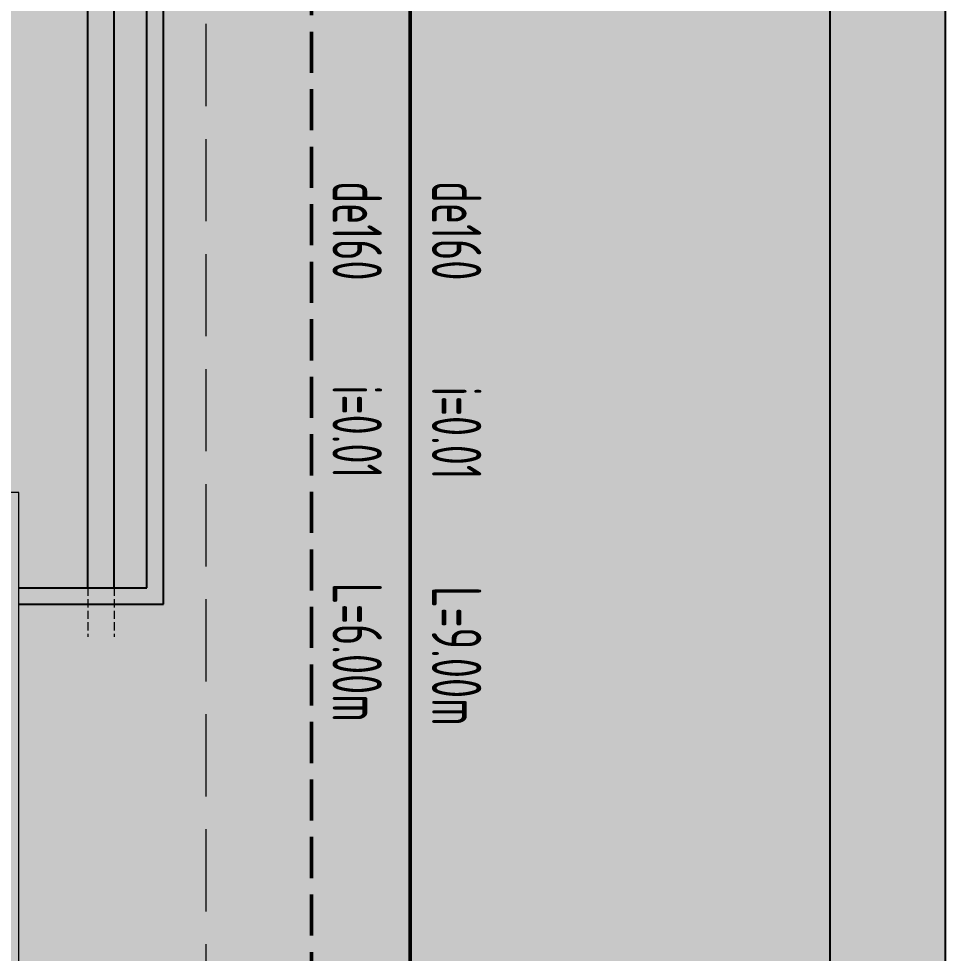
# Model space of a CAD drawing. Header units: inches. Extents: x 143994 to 247866, y 243815 to 272761.
# Drawn here: x 179566 to 182383, y 254934 to 257777 of the extents above; entities that cross this region are included whole.
import ezdxf

# ---------------------------------------------------------------- set-up
doc = ezdxf.new("R2010")
doc.units = ezdxf.units.IN
doc.header["$LTSCALE"] = 1000
doc.header["$MEASUREMENT"] = 0
doc.linetypes.add('DASH', pattern=[0.35, 0.25, -0.1])
doc.layers.get('DEFPOINTS').update_dxf_attribs({"color": 62})
for name, color, linetype in [('0-建筑1F', 127, 'Continuous'), ('0-建筑2F', 127, 'Continuous'), ('00污水标注', 130, 'Continuous'), ('00雨水标注', 3, 'Continuous'), ('A-STATR', 5, 'Continuous'), ('栏杆', 6, 'Continuous')]:
    doc.layers.add(name, color=color, linetype=linetype)
for name, color, linetype, lineweight in [('00污水管', 120, 'DASH', 50), ('00雨水管', 60, 'Continuous', 50), ('A-Flr-Misc', 252, 'Continuous', 9), ('A-M-Stone', 11, 'Continuous', 15), ('散水线', 8, 'Continuous', 15)]:
    doc.layers.add(name, color=color, linetype=linetype, lineweight=lineweight)
doc.styles.add('ECADI', font='hzs.shx', dxfattribs={"width": 0.7, "bigfont": 'hztxt.shx'})
doc.styles.get("Standard").update_dxf_attribs({"font": 'arial.ttf'})
doc.linetypes.add('Y_WATER_SUPPLY', pattern='A,3,-0.2,["Y",Standard,S=0.2,R=0,X=-0.1,Y=-0.05],-0.2', length=3.4)

# ---------------------------------------------------------------- blocks, each defined once
blk = doc.blocks.new('QWQW8EF')
at = {"layer": '00污水管', "ltscale": 0.5}
blk.add_line((661386.9, -508693.1), (661386.9, -502698.5), dxfattribs=at)
at = {"layer": '00雨水管', "linetype": 'Y_WATER_SUPPLY', "ltscale": 0.5}
blk.add_line((661686.9, -510311), (661686.9, -502196.7), dxfattribs=at)
at = {"layer": '00污水标注', "style": 'ECADI', "width": 0.7}
for s, p in [('de160', (661451.3, -504298.5)), ('i=0.01', (661451.3, -504918.8)), ('L=6.00m', (661451.3, -505519.9))]:
    blk.add_text(s, height=150, rotation=270, dxfattribs=at).set_placement(p)
at = {"layer": '00雨水标注', "style": 'ECADI', "width": 0.7}
for s, p in [('de160', (661753.6, -504298)), ('i=0.01', (661753.6, -504922.9)), ('L=9.00m', (661753.6, -505530.6))]:
    blk.add_text(s, height=150, rotation=270, dxfattribs=at).set_placement(p)
blk = doc.blocks.new('144')
at = {"layer": '散水线', "color": 127, "linetype": 'DASH'}
blk.add_line((661096.9, -388625.3), (661096.9, -381270.3), dxfattribs=at)
blk = doc.blocks.new('1442323')
at = {"layer": 'A-Flr-Misc', "color": 127, "linetype": 'DASH', "ltscale": 0.1}
for p, q in [((702756.9, -384199.3), (702756.9, -384349.3)), ((702836.9, -384199.3), (702836.9, -384349.3))]:
    blk.add_line(p, q, dxfattribs=at)
at = {"layer": 'A-M-Stone', "color": 127}
for p, q in [((702546.9, -383909.3), (702176.9, -383909.3)), ((702546.9, -388269.3), (702546.9, -383909.3))]:
    blk.add_line(p, q, dxfattribs=at)
at = {"layer": 'A-STATR', "color": 127}
for p, q in [((702836.9, -384199.3), (702836.9, -381319.3)), ((702756.9, -384199.3), (702756.9, -381399.3))]:
    blk.add_line(p, q, dxfattribs=at)
at = {"layer": '栏杆', "color": 127}
for p, q in [((702986.9, -384249.3), (702986.9, -381169.3)), ((702936.9, -384199.3), (702936.9, -381219.3)), ((702546.9, -384199.3), (702936.9, -384199.3)), ((702546.9, -384249.3), (702986.9, -384249.3))]:
    blk.add_line(p, q, dxfattribs=at)

msp = doc.modelspace()

# ---------------------------------------------------------------- hatches: boundary and pattern name
at = {"layer": 'DEFPOINTS'}
h = msp.add_hatch(dxfattribs=at)
h.set_pattern_fill('ANSI31', color=250)
h.set_pattern_definition([(45, (-65482.5842, -4e-05), (-1.122532015, 1.122532015), [])])
h.paths.add_polyline_path([(182383.45, 243814.78), (157803.44, 243814.78), (157803.44, 270814.78), (182383.45, 270814.78)])

# ---------------------------------------------------------------- linework, layer by layer
at = {"layer": 'DEFPOINTS', "linetype": 'ByBlock'}
for points in [[(147283.45, 270814.78), (182383.45, 270814.78), (182383.45, 243814.78), (147283.45, 243814.78)], [(147633.45, 244814.78), (182033.45, 244814.78), (182033.45, 270414.78), (147633.45, 270414.78)]]:
    msp.add_lwpolyline(points, close=True, dxfattribs=at)
at = {"layer": 'DEFPOINTS'}
msp.add_lwpolyline([(182383.45, 243814.78), (157803.44, 243814.78), (157803.44, 270814.78), (182383.45, 270814.78)], close=True, dxfattribs=at)

# ---------------------------------------------------------------- block references
msp.add_blockref('QWQW8EF', (-480931.31, 761580.81))
at = {"layer": '0-建筑1F'}
msp.add_blockref('144', (-480961.31, 640186.38), dxfattribs=at)
at = {"layer": '0-建筑2F'}
msp.add_blockref('1442323', (-522981.31, 640245.41), dxfattribs=at)

doc.saveas('drawing.dxf')
